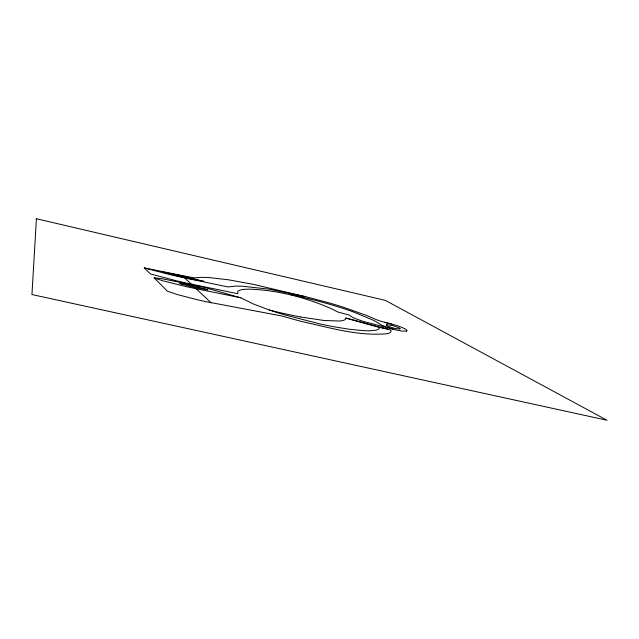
<?xml version="1.0" encoding="UTF-8"?>
<svg xmlns="http://www.w3.org/2000/svg" width="639" height="639" viewBox="0 0 639 639"><rect width="100%" height="100%" fill="white"/><g stroke="black" fill="none" stroke-linecap="round" stroke-linejoin="round"><path stroke-width="0.96" d="M345.867 318.142L379.518 327.519L378.919 328.853A134.094 14.585 14.2 0 1 375.357 330.275L369.829 330.786A109.692 12.005 14.4 0 1 363.695 330.667L349.813 329.309L335.683 327.072A65.37 7.348 14.5 0 1 320.618 324.077L284.643 314.859A60.25 6.805 14.6 0 1 269.362 310.003L253.148 303.884L241.015 297.934M345.835 318.526L345.803 318.669A119.134 12.908 14.1 0 1 339.341 321.018L323.917 320.466L300.642 316.984M406.524 331.098L402.099 331.098L395.062 329.748L363.064 321.337L354.629 318.358A21.255 2.221 14.9 0 1 352.345 317.168L348.982 314.963L338.159 312.136L332.216 309.132A86.057 9.242 14.3 0 0 325.003 306.033C301.288 296.344 276.064 290.242 250.424 289.195A132.177 14.401 14.9 0 0 241.023 289.866A142.936 15.592 15 0 0 237.668 291.815L237.916 293.756L185.877 282.981A124.381 12.556 13.8 0 1 176.372 280.777L150.453 273.963L144.27 267.901L192.682 277.63A13.986 1.478 13.9 0 0 194.663 277.813L200.958 277.366A127.441 13.906 14.6 0 1 209.904 277.653L228.626 279.818L253.204 284.323L307.311 297.103L329.468 303.014A65.37 6.821 14.6 0 1 343.542 307.287L365.492 315.067A97.879 10.448 14.5 0 1 373.248 318.31C383.64 323.246 395.637 323.677 405.741 329.269A32.829 3.419 14.9 0 1 406.508 331.09M345.939 318.094L347.312 318.334M240.847 297.854L206.014 287.893A7.748 0.879 14 0 0 202.004 286.871L162.346 278.78L154.111 277.813L167.49 291.264L177.69 294.667L195.462 299.26A83.949 9.721 13.9 0 0 205.423 301.568L280.825 315.794A16.894 2.069 14.5 0 1 285.945 317.136L286.775 317.375A62.957 7.189 14.6 0 0 302.447 321.673C330.267 327.751 358.83 336.513 387.561 333.638A150.516 16.398 14.2 0 0 390.876 331.809L391.02 330.355A6.933 0.743 15 0 0 390.317 329.956L347.52 318.39M238.004 297.175L240.384 297.702M154.135 277.957L162.841 280.793L181.133 285.385A109.525 11.502 13.8 0 0 190.749 287.622L237.229 297.023M177.227 275.808L180.701 276.551A66.807 7.66 13.9 0 1 189.575 278.572L190.797 278.868M144.294 267.949L170.006 274.618A154.43 14.649 13.8 0 0 181.196 277.206L226.821 286.703A15.743 1.677 14 0 0 228.85 286.863L235.056 286.168A146.834 16.023 14.9 0 1 242.037 286.176L268.46 289.1L304.859 296.504M387.362 328.941L381.148 327.743A21.462 2.332 15.1 0 0 379.51 327.519M393.648 329.389L382.146 325.387A23.132 2.404 15.1 0 1 380.445 324.468L378.224 322.959A111.066 12.013 14.4 0 0 373.144 320.155L353.295 311.888A66.28 6.989 14.6 0 0 340.164 307.463L333.103 305.298A53.756 5.607 14.6 0 0 308.669 298.693M184.775 278.013L191.365 284.219M196.293 288.86L211.126 302.822M300.538 316.936A60.362 6.757 14.4 0 1 269.338 310.011M290.953 294.731A59.475 6.238 14.6 0 1 308.661 298.693M384.358 322.248A13.076 1.318 15 0 0 390.078 323.709A9.561 0.982 15 0 1 391.771 324.125M36.407 218.738L31.95 294.547L607.05 420.262L385.229 300.33L36.407 218.738M179.878 283.524L190.742 286.512A45.968 5.064 13.9 0 0 195.518 287.598L207.955 289.858L199.208 287.374A44.618 5.28 13.9 0 0 186.764 284.627L179.878 283.524M203.785 281.352L190.997 278.908A85.123 8.547 13.8 0 1 184.735 277.526A94.492 9.409 13.8 0 1 178.265 276.04L164.782 272.733A5.799 0.623 13.8 0 1 163.201 272.278L162.498 271.982L181.069 275.713A119.126 14.202 13.9 0 1 188.345 277.374L203.785 281.352M386.731 324.716L386.611 324.756A17.173 1.781 15.1 0 0 386.411 325.187L387.01 325.698A11.47 1.19 15 0 0 388.248 326.337L394.726 328.43L399.806 329.061A16.215 1.685 15 0 0 399.351 327.919L392.745 325.539L386.731 324.716"/></g></svg>
